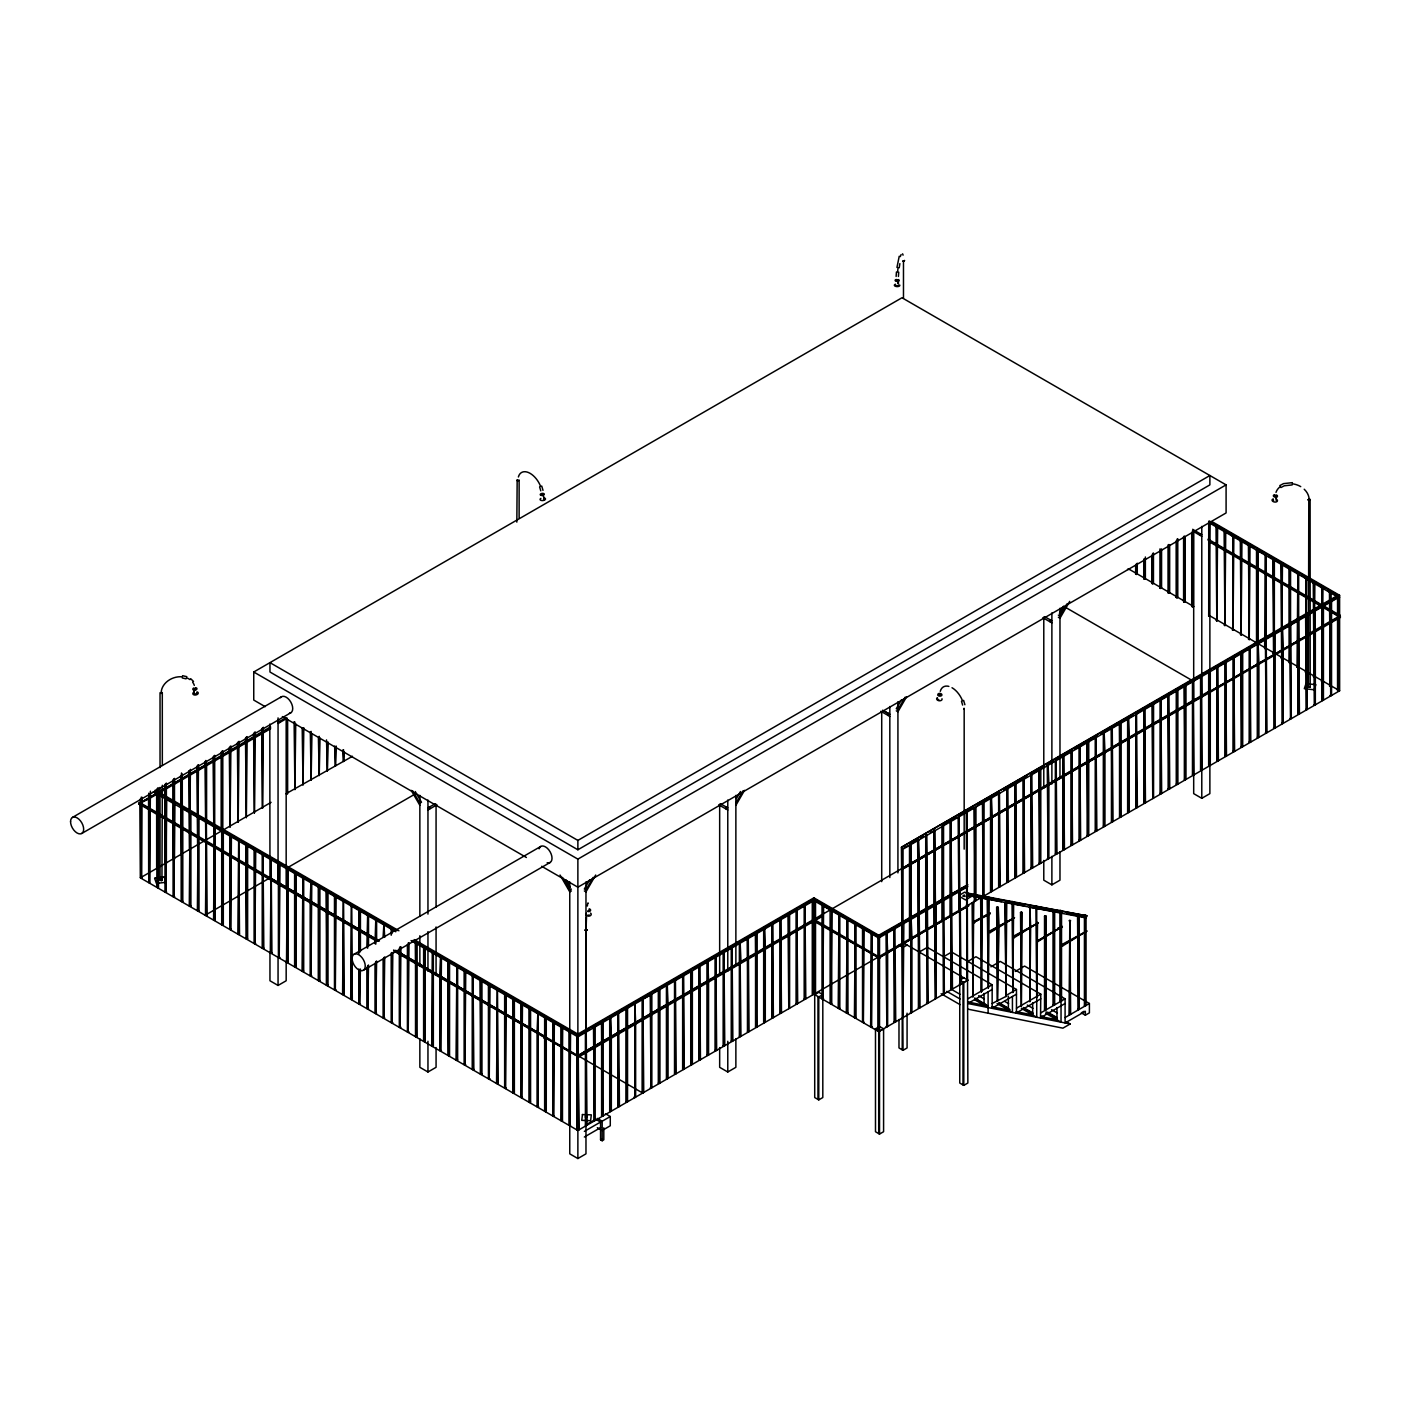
<?xml version="1.0" encoding="UTF-8"?>
<svg xmlns="http://www.w3.org/2000/svg" width="1411" height="1411" viewBox="0 0 1411 1411"><rect width="100%" height="100%" fill="white"/><g stroke="black" fill="none" stroke-linecap="round" stroke-linejoin="round"><path stroke-width="1.5" d="M1037.385 941.102L1062.342 926.498L1038.037 941.472L1037.226 940.061L1038.037 941.472M1276.214 500.499L1276.338 495.649M896.126 276.433L896.444 271.988M898.401 276.468L898.719 272.182M1276.249 498.788L1276.479 495.825M1308.42 687.351L1308.791 499.018M1310.202 687.157L1310.113 499.282L1309.249 500.358M898.296 280.401L898.419 283.505M896.955 267.455L899.23 256.238M899.213 267.79L899.865 263.61M519.125 517.714L519.125 480.287L517.661 481.063L517.167 479.793L516.832 522.123M519.125 480.287L516.867 480.463M964.983 896.373L964.471 895.174M193.96 691.972L193.96 688.656M1306.022 683.559L1304.311 688.691L1314.152 689.785L1315.846 684.652L1306.022 683.647M161.542 692.148L161.912 693.418L160.043 692.73L160.043 767.584M162.336 785.274L161.948 880.482M587.258 930.114L585.036 929.867L587.135 930.272M587.205 1116.842L585.424 1116.542L585.547 1117.671M587.135 1117.494L585.953 1116.471M967.135 895.262L968.017 893.181L1086.946 915.827L1086.047 917.908L967.135 895.262L980.31 897.696M968.687 896.144L969.569 894.063L1086.946 915.827M1066.734 913.728L1084.495 917.027L1085.394 914.945M1040.524 1018.037L1040.789 994.155L975.953 956.729L966.606 962.126M595.689 875.032L585.971 891.875L584.348 890.941M735.872 805.328L744.514 790.354M906.567 696.805L897.925 711.761L896.302 710.827M1060.525 613.52L1063.771 607.912M1069.714 601.368L1059.978 618.212L1058.356 617.277M589.551 879.988L584.348 888.983L585.971 889.918L593.255 877.325M1310.202 687.051L1308.209 687.139M736.33 798.679L740.51 791.536M735.872 803.176L743.156 790.689M901.523 699.768L896.302 708.675L897.925 709.627L905.227 697.122M1059.414 613.344L1063.577 606.201M1067.28 603.555L1059.978 616.06L1058.356 615.125M1273.392 499.882L1273.498 500.799M1276.426 496.337L1274.662 496.372L1274.786 495.314M939.056 694.141L939.832 695.464L940.432 694.124M896.779 279.907L896.214 280.701L898.296 280.542M543.27 494.626C538.773 492.827 545.916 496.46 543.852 499.653M544.099 499.476L543.87 498.577M587.258 1117.247L585.812 1117.653M376.631 941.172L139.848 804.464L140.43 798.767M139.848 804.464L140.324 877.836L577.875 1130.458L979.763 898.437M898.454 285.657L895.826 285.692M1030.647 927.203L1029.854 1001.581L1029.854 907.097L1030.647 926.269M265.197 706.682L253.751 700.068L253.751 672.006L901.982 297.756L1226.088 484.873L1226.088 512.951L577.875 887.202L541.648 866.283M72.472 817.41L281.53 696.717M81.75 833.478L290.807 712.784M148.561 799.049L138.666 803.811L270.559 726.859M138.666 803.811L157.468 792.964M161.119 790.865L270.612 727.759M278.055 723.455L287.068 718.27M156.868 793.705L158.491 793.705L158.491 887.272L156.868 887.272L157.573 793.299M149.354 798.573L157.468 793.899M161.119 791.8L173.676 784.551L172.865 784.075M173.377 784.833L172.565 783.44L173.377 784.833L229.287 752.557M230.099 752.098L261.688 733.843M262.499 733.385L270.612 728.711M164.981 798.397L165.792 797.92L165.792 892.422L166.604 798.397L164.981 798.397L164.981 891.946L166.604 891.946M173.077 821.784L173.888 802.594M173.676 778.89L173.888 897.096L174.699 803.071L173.077 803.071M182.795 807.745L182.795 901.312L181.172 901.312L181.172 807.745L188.157 810.972M189.286 812.419L190.908 812.419L190.908 905.985L189.286 905.985L190.097 811.96M199.004 910.659L197.381 910.659L198.193 816.634L198.193 911.136L199.004 910.659L199.004 817.11M207.117 915.351L205.495 915.351L206.306 821.308L207.117 915.351L206.306 915.81L206.306 821.308M207.117 821.784L205.495 821.784M215.213 828.627L215.213 920.025L213.59 920.025L214.296 826.052L198.898 817.163M213.59 826.458L215.213 826.458M140.553 877.695L148.666 873.021L148.561 798.115M156.656 789.278L156.656 868.276L158.279 868.276L158.279 787.779M164.752 784.604L164.752 863.603L166.375 863.603L166.375 783.105M172.865 779.913L172.865 858.929L174.488 858.929L174.488 778.413M149.478 872.562L271.088 802.348M286.362 793.529L352.45 756.314L351.639 756.772M158.279 868.276L156.656 868.276M164.752 863.603L166.375 863.603M174.488 858.929L172.865 858.929M188.774 770.865L189.585 850.339L190.397 769.365M196.87 766.173L197.681 845.665L198.492 764.674M229.287 747.46L230.099 826.952L230.91 745.96M237.383 742.786L238.194 822.26L239.006 741.286M245.496 738.112L246.308 817.586L247.119 736.613M253.592 733.438L254.403 812.912L255.215 731.939M261.688 728.746L262.499 808.238L263.31 727.265M286.01 793.723L287.632 793.723L287.632 719.751M294.105 721.656L294.917 789.525L295.728 723.772M302.201 727.847L303.012 784.833L303.824 727.794M310.314 731.868L311.125 780.16L311.937 734.002M318.41 738.059L319.221 775.486L320.032 738.024M326.523 739.911L327.334 770.812L328.146 742.045M334.619 746.102L335.43 766.12L336.241 746.084M342.732 750.105L343.526 761.446L344.337 752.275M222.497 831.608L223.308 831.132L223.308 924.699L222.497 925.175L221.703 831.132L221.703 924.699L223.308 924.699M229.799 835.823L230.61 835.347L230.61 929.849L231.422 835.823L229.799 835.823L229.799 854.537M221.703 849.845L220.892 851.256L221.703 850.78M239.517 934.064L237.895 934.064L238.706 840.021L239.517 934.064L238.706 934.523L238.706 840.021M158.491 887.272L157.679 887.748L157.468 788.238M239.517 840.497L237.895 840.497M246.819 845.648L247.631 845.171L247.631 938.738L246.819 939.197L246.008 845.171L246.008 938.738L247.631 938.738M255.726 943.412L254.103 943.412L254.103 849.845L254.915 849.387L254.915 943.888L255.726 849.845M182.795 901.312L181.984 901.77L181.984 808.221M263.822 854.519L262.217 854.519L262.217 948.086L263.822 948.086L263.028 854.061L263.028 948.562L263.822 948.086M271.935 952.778L270.312 952.778L271.124 858.735L271.935 952.778L271.124 953.236L271.124 858.735M190.908 905.985L190.097 906.462L190.097 812.895M271.935 859.211L270.312 859.211M205.142 915.263L269.96 877.836L378.113 940.29M288.99 866.848L414.64 794.305M288.144 870.746L288.144 962.126L286.521 962.126L287.333 868.1M286.521 868.559L288.144 868.559M294.617 873.233L295.428 872.774L295.428 967.276L296.239 966.8L296.239 873.233L294.617 873.233L294.617 966.8L296.239 966.8M215.213 920.025L214.401 920.483L214.401 826.934M302.077 877.536L303.7 877.536L303.7 971.103L302.077 971.103L302.889 877.078M427.956 810.002L436.969 804.817M310.173 900.941L310.984 881.752L310.984 976.253L311.796 882.228M302.077 896.25L301.266 897.661L302.077 897.184M327.193 892.052L328.005 891.576L328.005 985.143L327.193 985.619L326.382 891.576L326.382 985.143L328.005 985.143M336.1 989.817L334.478 989.817L334.478 896.25L335.289 895.791L335.289 990.293L336.1 896.25M344.213 994.49L342.591 994.49L343.402 900.465L344.213 994.49L343.402 994.967L343.402 900.465M344.213 900.941L342.591 900.941M352.309 999.182L350.686 999.182L351.498 905.139L352.309 999.182L351.498 999.641L351.498 905.139M352.309 905.615L350.686 905.615M280.031 863.885L279.219 957.91L279.219 863.409M366.895 947.663L367.707 914.504L367.707 948.121M288.144 962.126L287.333 962.602L287.333 869.035M375.009 943.642L375.802 919.178L375.802 944.118M383.104 936.798L383.915 923.852L384.727 937.38M269.96 952.249L269.96 980.768L278.055 985.442L286.168 980.768L286.168 961.032M303.7 971.103L302.889 971.579L302.889 878.012M384.727 924.328L383.104 924.328M392.822 929.002L391.2 929.002L391.2 935.246M354.038 954.242L540.819 846.406M319.909 980.469L318.286 980.469L318.286 886.902L319.909 886.902L319.909 980.469L319.098 980.927L319.098 886.425M577.875 840.409L1209.88 475.525L1209.88 484.873L577.875 849.775L269.96 672.006L269.96 662.641L577.875 840.409L577.875 849.775M363.332 970.309L550.096 862.491M416.333 943.5L417.127 943.042L417.127 1036.609L416.333 1037.067L415.522 943.042L415.522 1036.609M253.751 672.006L577.875 859.123L1226.088 484.873M425.24 949.885L425.24 1041.283L423.617 1041.283L423.617 947.716L425.24 947.716M431.713 952.39L433.336 952.39L433.336 1045.957L431.713 1045.957L432.524 951.931M439.826 975.777L440.638 956.605L440.638 1051.107L441.449 957.064M360.422 969.04L359.611 1004.315L359.611 969.533M571.384 889.071L569.762 890.006L562.478 877.377M571.384 890.941L569.762 891.875L560.044 875.032M368.518 965.018L367.707 1009.006L367.707 965.53M448.733 962.214L449.545 961.755L449.545 1055.322L448.733 1055.781L447.922 961.755L447.922 1055.322L449.545 1055.322M1216.017 526.903L1216.829 526.444L1216.829 620.928L1216.017 526.903L1217.64 526.903L1216.829 620.928M456.035 966.429L457.64 966.429L457.64 1059.996L456.035 1059.996L456.847 965.953M1135.643 565.352L1135.643 574.065L1137.266 574.065L1137.266 563.183M376.614 960.997L375.802 1013.68L375.802 961.508M1135.643 574.065L1137.266 574.065M1224.113 531.577L1224.924 531.118L1224.924 625.62L1224.113 531.577L1225.736 531.577L1224.924 625.62M465.753 1064.67L464.131 1064.67L464.131 971.103L464.942 970.645L464.942 1065.146L465.753 971.103M1143.739 559.162L1143.739 578.739L1145.362 578.739L1145.362 556.992M384.727 956.958L383.915 1018.354L383.915 957.487M1143.739 578.739L1145.362 578.739M1232.226 536.268L1233.849 536.268L1233.038 630.294L1233.038 535.792M1151.835 555.123L1151.835 583.413L1153.457 583.413L1153.457 552.989M392.822 952.936L392.011 1023.028L392.011 952.478M473.849 975.777L472.226 975.777L472.226 1069.344L473.849 1069.344L473.038 975.318L473.038 1069.82L473.849 1069.344M1151.835 583.413L1153.457 583.413M1240.322 540.942L1241.133 540.466L1241.133 634.968L1240.322 540.942L1241.945 540.942L1241.133 634.968M464.131 989.817L463.319 991.227L464.131 990.751M1159.948 548.932L1159.948 588.087L1161.57 588.087L1161.57 548.967M400.936 946.746L400.124 1027.719L400.124 946.622M481.151 980.927L481.962 980.469L481.962 1074.018L481.151 1074.494L480.34 980.469L480.34 1074.018L481.962 1074.018M1159.948 588.087L1161.57 588.087M1248.435 545.616L1249.246 545.157L1249.246 639.642L1248.435 545.616L1250.04 545.616L1249.246 639.642M490.058 1078.709L488.435 1078.709L488.435 985.143L489.247 984.666L489.247 1079.168L490.058 985.143M1168.043 544.911L1168.043 592.779L1169.666 592.779L1169.666 544.946M409.031 942.707L408.22 1032.393L408.22 942.989M1168.043 592.779L1169.666 592.779M1256.531 641.688L1256.531 550.29L1263.304 553.13M498.171 1083.383L496.549 1083.383L497.36 989.358L498.171 1083.383L497.36 1083.842L497.36 989.358M1176.157 540.872L1176.157 597.453L1177.779 597.453L1177.779 538.755M498.171 989.817L496.549 989.817M1176.157 597.453L1177.779 597.453M1183.6 536.48L1183.6 601.756L1185.222 601.756L1185.222 536.533M1266.249 648.531L1264.626 648.531L1265.438 554.505L1266.196 733.05L1265.385 639.024M504.644 994.49L505.455 994.032L505.455 1088.534L506.267 994.49L504.644 994.49L504.644 1088.057L506.267 1088.057M1183.6 601.756L1185.222 601.756M425.24 1041.283L424.429 1041.741L424.429 948.192M1191.713 532.458L1191.713 606.43L1193.336 606.43L1193.336 531.577M1272.74 559.656L1273.551 559.179L1274.309 728.376L1274.362 559.656L1272.74 559.656L1273.551 653.681M1191.713 606.43L1193.336 606.43M1258.153 569.003L1258.965 568.545L1258.153 569.938M433.336 1045.957L432.524 1046.433L432.524 952.866M513.551 999.641L514.362 999.182L514.362 1092.731L513.551 1093.208L512.74 999.182L512.74 1092.731L514.362 1092.731M1280.835 564.329L1282.458 564.329L1281.647 658.355L1280.835 564.329L1281.647 563.853L1282.405 723.702L1282.405 629.2L1283.216 648.372M520.853 1003.856L521.664 1003.38L521.664 1097.881L522.476 1003.856L520.853 1003.856L520.853 1097.423L522.476 1097.423M1290.571 662.57L1288.948 662.57L1289.76 568.545M528.949 1008.53L529.76 1008.071L529.76 1102.555L530.571 1102.097L530.571 1008.53L528.949 1008.53L528.949 1102.097L530.571 1102.097M1209.527 522.229L1208.716 616.254L1208.716 521.753M1289.76 569.48L1290.571 569.003L1290.501 719.028L1288.948 569.003M419.861 1038.796L419.861 1067.316L427.956 1071.99L436.07 1067.316L436.07 1047.579M1216.017 620.47L1217.64 620.47M1297.044 667.244L1298.667 667.244L1297.044 667.244L1297.855 573.219L1297.803 713.878L1298.614 714.336L1298.614 619.835L1299.425 713.878L1297.803 713.878M537.062 1031.917L537.873 1012.745L537.873 1107.247L537.873 1012.745M457.64 1059.996L456.847 1060.455L456.847 966.888M538.685 1013.204L537.062 1013.204M546.269 1111.286L545.457 1111.745L545.457 1017.243L544.646 1017.719L544.646 1111.286L546.269 1111.286L546.269 1017.719L551.736 1020.876M1224.113 625.144L1225.736 625.144M1305.14 578.369L1306.762 578.369L1305.951 672.394L1305.951 577.893M1232.226 629.817L1233.849 629.817M1313.253 583.043L1314.064 582.567L1314.064 677.068L1313.253 583.043L1314.876 583.043L1314.064 677.068M553.553 1022.869L554.364 1022.393L553.553 1116.418L553.553 1021.934L554.364 1022.393M544.646 1036.432L543.835 1037.826L544.646 1037.367M1240.322 634.509L1241.945 634.509M1321.349 587.717L1322.971 587.717L1322.16 681.76L1322.16 587.258M545.157 1036.609L544.346 1038.002L545.157 1036.609L395.662 950.291M1248.435 639.183L1250.04 639.183M1329.462 592.391L1330.273 591.932L1330.273 686.434L1329.462 592.391L1331.084 592.391L1331.084 600.716M569.762 1032.217L570.573 1031.758L569.762 1125.784M414.058 940.537L577.787 1035.074L813.9 898.754L878.718 936.181L967.858 884.715L878.718 935.246L813.9 897.819L577.875 1034.087L414.146 939.567M902.229 943.201L901.417 847.288L1337.822 595.336M901.417 847.288L1339.603 595.301L1339.639 690.773L983.255 896.408L982.444 802.383L983.255 802.859M589.287 1029.36L577.064 1036.432L577.064 1129.999L578.104 1129.382M595.001 1026.079L606.413 1019.483M610.222 1017.278L615.937 1013.98M619.746 1011.775L633.063 1004.085M634.827 1003.08L634.827 1097.582L634.827 1003.08L635.638 1022.252M636.872 1001.898L651.035 994.649M653.999 992.004L657.808 989.799M661.618 987.612L690.173 971.121M693.983 968.916L726.348 950.238M730.14 948.051L752.998 934.858M756.79 932.653L770.124 924.963M773.933 922.759L779.63 919.478M783.44 917.273L796.774 909.584M800.584 907.379L811.995 900.782M904.045 847.641L910.324 844.96M919.231 858.523L918.42 839.333L910.324 844.025L911.136 1012.904L911.136 844.483M920.254 838.293L923.905 836.176M930.184 832.561L934.629 830.92M956.305 817.463L942.742 825.312L943.553 994.191L943.553 825.77M959.745 888.242L958.933 815.946L958.933 910.448L958.14 816.422L966.235 811.731L967.046 980.627L967.046 811.272L972.514 808.115M977.065 805.487L998.053 793.37M1003.785 790.054L1026.679 776.844M1032.411 773.528L1043.858 766.914M1048.884 783.669L1048.073 764.497L1048.073 858.982L1047.262 764.956L1053.417 761.411M1057.227 759.206L1070.596 751.499M1074.406 749.294L1097.317 736.066M1101.127 733.861L1133.58 715.13M1137.407 712.925L1173.67 691.972M1177.479 689.767L1200.391 676.557M1204.218 674.352L1208.028 672.147M1213.76 668.832L1227.111 661.124M1230.939 658.919L1253.832 645.691M1257.66 643.487L1263.392 640.188M1267.201 637.984L1271.011 635.779M1274.838 633.574L1297.75 620.346M1301.559 618.141L1338.827 596.747M411.042 940.573L577.875 1036.891L814.711 900.147L814.711 1097.546L818.768 1099.874L822.807 1097.546L822.807 904.839L815.523 900.624L815.523 994.191L814.711 993.714M910.324 918.861L903.04 923.076L903.04 849.157L1339.18 597.082L1339.18 690.632L1338.369 691.108L1338.369 596.606M1307.221 615.937L1305.616 615.937L1306.41 709.962L1306.41 615.461L1307.221 615.937L1307.221 709.486L1305.616 709.486M1315.334 611.245L1313.712 611.245L1314.523 705.288L1314.523 610.787L1315.334 629.959M1322.618 607.047L1323.43 606.571L1323.43 700.138L1321.807 700.138L1321.807 606.571L1322.618 700.597L1321.807 700.138M1331.543 601.897L1329.92 601.897L1330.732 695.923L1330.732 601.421L1331.543 601.897L1331.543 695.464L1329.92 695.464M822.807 905.774L830.92 909.513M1272.74 653.222L1274.362 653.222M577.064 1056.081L754.903 953.395M578.104 1056.398L822.013 915.598L578.104 1055.463L578.916 1055.939M1339.18 615.796L1339.991 615.319L1339.18 616.73M758.712 951.19L1209.88 690.72M1339.639 615.937L1306.41 635.109L1307.221 635.585M577.875 1056.539L393.598 950.961M1306.709 635.744L1307.521 635.285L902.229 869.282L1340.45 617.33L1322.618 606.113M1340.45 616.395L1306.41 636.044L1307.221 636.52M1280.835 657.896L1282.458 657.896M839.827 1008.23L839.016 1008.689L839.016 914.187L838.205 1008.23L839.827 1008.23L839.827 914.663L839.016 915.122M847.129 919.796L847.94 919.337L847.94 1012.904L847.129 1013.363L847.129 918.861L846.318 1012.904L847.94 1012.904M855.225 924.487L856.036 924.011L856.036 1017.578L855.225 1018.054L855.225 923.552L854.413 1017.578L856.036 1017.578M1305.14 671.936L1306.762 671.936M863.32 929.161L871.434 932.9L871.434 1027.402L872.245 933.377L871.434 933.835M1313.253 676.61L1314.876 676.61M871.434 932.9L870.622 1026.926L872.245 1026.926M1321.349 681.284L1322.971 681.284M813.089 901.1L812.277 900.624L812.277 994.191L813.089 994.649L813.089 900.147L877.907 937.574L886.02 932.9L886.831 1026.926L886.831 932.442L892.299 929.285M916.603 915.245L911.136 918.402L911.947 937.574M921.066 912.67L927.344 909.972M927.344 906.956L926.533 834.659L927.344 1003.538L927.344 909.037L934.629 904.839L935.44 998.865L934.629 829.985L935.44 904.451L943.553 900.624M945.37 898.631L949.021 896.532M960.15 891.029L950.838 895.474L951.649 989.517M959.339 890.57L960.15 984.596L960.15 890.094L967.046 887.06M562.478 1120.634L561.666 1121.11L562.478 1027.067L562.478 1120.634L560.855 1120.634L560.855 1027.067M872.245 933.377L879.529 937.574L967.858 886.584L967.046 886.126M959.939 894.944L964.665 892.122L971.738 896.302L965.459 899.936L960.15 896.779M1329.462 685.958L1331.084 685.958L1330.273 686.434M1337.557 597.082L1337.557 690.632L1339.18 690.632M586.218 1032.076L585.406 1031.617L585.406 1125.167L587.029 1125.167L586.218 1031.141M586.694 1124.426L595.689 1119.24L600.557 1122.045L600.557 1139.823L602.18 1140.758L603.802 1139.823L603.802 1127.795M601.615 1115.819L602.426 1116.277L601.615 1022.252L601.615 1115.819L603.22 1115.819L603.22 1022.252M609.711 1017.578L609.711 1111.145L611.333 1111.145L611.333 1037.226M617.806 1106.453L618.618 1106.929L617.806 1012.904L617.806 1106.453L619.429 1106.453L618.618 1012.428M626.731 1008.689L625.92 1008.212L625.92 1101.779L627.542 1101.779L627.542 1008.212M634.015 1097.105L635.638 1097.105L635.638 1023.187M642.128 1092.431L643.751 1092.431L642.94 998.388L642.94 1092.89L642.128 1092.431L642.128 998.865L642.94 999.323M650.224 1087.758L651.847 1087.758L651.847 994.191L651.035 993.714L651.035 1088.216L650.224 994.191M659.131 989.975L658.32 989.499L658.32 1083.066L659.942 1083.066L659.942 989.499M667.244 985.301L666.433 984.825L666.433 1078.392L668.056 1078.392L668.056 1004.473M674.529 1073.718L676.151 1073.718L675.34 979.675L675.34 1074.177L674.529 1073.718L674.529 980.151L675.34 980.627M682.642 1069.044L684.264 1069.044L683.453 975.001L683.453 1069.503L682.642 1069.044L682.642 975.477L683.453 975.936M690.737 1064.353L691.549 1064.829L690.737 970.803L690.737 1064.353L692.36 1064.353L692.36 970.803M698.833 1059.679L700.456 1059.679L699.644 965.653L699.644 1060.155L698.833 1059.679L698.833 966.112L699.644 966.588M707.758 961.914L706.946 961.438L706.946 1055.005L708.569 1055.005L708.569 981.086M715.042 1050.331L716.665 1050.331L715.853 956.288L715.853 1050.789L715.042 1050.331L715.042 956.764L715.853 957.222M723.155 1045.639L724.778 1045.639L723.966 951.614L723.966 1046.115L723.155 1045.639L723.155 952.09L723.966 952.548M731.251 1040.965L732.873 1040.965L732.062 946.94L732.062 1041.441L731.251 1040.965L731.251 947.398L732.062 947.875M740.158 943.201L739.364 942.724L739.364 1036.291L740.969 1036.291L740.158 961.914M747.46 1031.617L748.271 1032.076L747.46 938.05L747.46 1031.617L749.082 1031.617L748.271 937.574M755.555 1026.926L756.367 1027.402L755.555 933.377L755.555 1026.926L757.178 1026.926L757.178 933.377M764.48 929.161L763.668 928.685L763.668 1022.252L765.291 1022.252L765.291 948.333M771.764 1017.578L773.387 1017.578L772.575 923.552L772.575 1018.054L771.764 1017.578L771.764 924.011L772.575 924.487M779.877 1012.904L781.482 1012.904L780.689 918.861L780.689 1013.363L779.877 1012.904L779.877 919.337L780.689 919.796M796.069 1003.538L797.691 1003.538L796.88 909.513L796.88 1004.015L796.069 1003.538L796.069 909.972L796.88 910.448M804.182 998.865L805.804 998.865L804.993 904.839L804.993 999.341L804.182 998.865L804.182 905.298L804.993 905.774M909.513 844.483L909.513 938.05L911.136 938.05M926.533 835.594L925.722 835.136L925.722 928.685L927.344 928.685M933.817 830.444L933.817 924.011L934.629 923.552M942.742 826.246L941.931 825.77L941.931 919.337L943.553 919.337M950.838 821.555L950.026 821.096L950.026 914.663L951.649 914.663M974.331 900.624L975.142 901.1L974.331 807.057L974.331 900.624L975.953 900.624L975.953 807.057M982.444 895.95L984.067 895.95L984.067 802.383M991.351 798.167L990.54 797.709L990.54 891.276L992.162 891.276L992.162 817.357M998.653 886.584L999.464 887.06L998.653 793.035L998.653 886.584L1000.258 886.584L999.464 792.559M1006.748 881.91L1008.371 881.91L1007.56 787.885L1007.56 882.386L1006.748 881.91L1006.748 788.343L1007.56 788.82M1014.844 877.236L1016.467 877.236L1015.655 783.211L1015.655 877.695L1014.844 877.236L1014.844 783.669L1015.655 784.146M1022.957 872.562L1024.58 872.562L1023.769 778.519L1023.769 873.021L1022.957 872.562L1022.957 778.995L1023.769 779.454M1031.053 867.871L1031.864 868.347L1031.053 774.322L1031.053 867.871L1032.676 867.871L1031.864 773.845M1039.166 863.197L1039.978 863.673L1039.166 769.63L1039.166 863.197L1040.789 863.197L1040.789 769.63M1047.262 858.523L1048.884 858.523L1048.884 784.604M1055.357 853.849L1056.98 853.849L1056.169 759.806L1056.169 854.308L1055.357 853.849L1055.357 760.282L1056.169 760.741M1062.818 849.545L1064.441 849.545L1063.629 755.502L1063.629 850.004L1062.818 849.545L1062.818 755.979L1063.629 756.437M1070.931 844.854L1072.536 844.854L1071.725 750.828L1071.725 845.33L1070.931 844.854L1070.931 751.305L1071.725 751.763M1079.027 840.18L1080.65 840.18L1079.838 746.154L1079.838 840.656L1079.027 840.18L1079.027 746.613L1079.838 747.089M1087.123 835.506L1087.934 835.965L1087.123 741.939L1087.123 835.506L1088.745 835.506L1088.745 741.939M1095.236 830.832L1096.858 830.832L1096.047 736.789L1096.047 831.291L1095.236 830.832L1095.236 737.265L1096.047 737.724M1103.331 732.591L1103.331 826.14L1104.954 826.14L1104.954 752.239M1111.445 821.467L1112.238 821.943L1111.445 727.9L1111.445 821.467L1113.05 821.467L1112.238 727.441M1119.54 816.793L1120.352 817.269L1119.54 723.226L1119.54 816.793L1121.163 816.793L1121.163 723.226M1127.636 718.552L1127.636 812.119L1129.259 812.119L1129.259 738.2M1135.749 807.445L1136.56 807.903L1135.749 713.878L1135.749 807.445L1137.372 807.445L1136.56 713.402M1143.845 802.753L1145.467 802.753L1144.656 708.728L1144.656 803.229L1143.845 802.753L1143.845 709.186L1144.656 709.662M1160.054 793.405L1161.676 793.405L1160.865 699.362L1160.865 793.864L1160.054 793.405L1160.054 699.838L1160.865 700.315M1168.149 697.334L1168.149 788.731L1169.772 788.731L1168.961 694.688M1177.074 690.949L1176.263 690.49L1176.263 784.04L1177.885 784.04L1177.885 690.49M1184.358 779.366L1185.169 779.842L1184.358 685.799L1184.358 779.366L1185.981 779.366L1185.981 685.799M1192.471 774.692L1194.094 774.692L1193.283 680.666L1193.283 775.15L1192.471 774.692L1192.471 681.125L1193.283 681.601M1200.567 770.018L1202.19 770.018L1201.378 675.975L1201.378 770.477L1200.567 770.018L1200.567 676.451L1201.378 676.91M1209.474 672.236L1208.663 671.777L1208.663 765.326L1210.285 765.326L1210.285 671.777M1216.776 760.652L1218.398 760.652L1217.587 666.627L1217.587 761.129L1216.776 760.652L1216.776 667.086L1217.587 667.562M1224.871 755.979L1226.494 755.979L1225.683 661.953L1225.683 756.437L1224.871 755.979L1224.871 662.412L1225.683 662.888M1232.985 751.305L1234.607 751.305L1233.796 657.261L1233.796 751.763L1232.985 751.305L1232.985 657.738L1233.796 658.196M1241.08 746.613L1241.892 747.089L1241.08 653.064L1241.08 746.613L1242.703 746.613L1242.703 653.064M1249.176 741.939L1250.799 741.939L1249.987 647.914L1249.987 742.415L1249.176 741.939L1249.176 648.372L1249.987 648.848M1257.289 643.698L1257.289 737.265L1258.912 737.265L1258.912 663.346M1265.385 732.591L1267.007 732.591L1266.196 638.548M1273.498 727.917L1275.121 727.917L1275.121 634.35M1281.594 723.226L1283.216 723.226L1283.216 649.307M1289.707 718.552L1291.312 718.552L1290.501 624.526M1313.712 704.812L1315.334 704.812L1315.334 630.893M1338.827 690.314L1338.016 690.773L1338.016 597.223L1339.639 597.223L1328.174 590.556M814.711 994.649L818.768 992.286L822.807 994.614M878.718 957.699L968.669 905.774L879.088 957.91M973.749 902.793L972.126 902.793L972.937 996.836L973.749 902.793L972.937 902.335L972.937 996.836M813.089 920.748L879.653 958.228L813.089 919.796M584.348 1131.393L600.557 1122.045M597.312 1118.394L602.18 1121.198L610.275 1116.524L610.275 1125.784L602.18 1130.458L597.312 1127.654M584.348 1137.019L600.557 1127.654M822.807 999.341L823.618 905.298M919.866 951.684L927.344 947.363L992.162 984.79L992.162 1008.195M996.642 907.361L998.265 907.361L999.076 926.533L997.454 1001.387L996.642 907.361L998.265 907.361M831.732 1003.538L830.92 1004.015L831.732 909.972L831.732 1003.538L830.109 1003.538L830.109 909.972M972.937 921.983L990.046 913.04L989.146 913.552M1005.972 902.917L1006.766 902.44L1005.972 996.483L1005.161 902.44L1005.972 996.483M972.937 922.917L990.046 913.04M973.749 922.441L990.046 913.975L989.234 913.517M600.557 1139.823L602.18 1138.889M569.762 881.928L569.762 1153.845L577.875 1158.537L585.971 1153.845L585.971 1125.343M719.663 1047.579L719.663 1067.316L727.776 1071.99L735.872 1067.316L735.872 1038.796M1043.787 860.445L1043.787 880.182L1051.883 884.856L1059.978 880.182L1059.978 851.68M1193.688 773.898L1193.688 793.635L1201.784 798.309L1209.88 793.635L1209.88 765.132M944.171 956.376L951.649 952.055L1016.467 989.481L1016.467 1012.869M1020.523 912.476L1022.146 912.476L1021.335 1006.502L1020.523 912.476L1022.146 912.476M1014.474 917.644L989.358 932.16L990.169 932.618L1014.474 917.644L989.358 931.207L990.169 932.618M1044.528 916.198L1046.151 916.198L1046.151 1009.765L1044.528 1009.765L1044.528 916.198L1046.151 916.198M1053.029 911.294L1054.652 911.294L1054.652 1004.861L1053.029 1004.861L1053.029 911.294L1054.652 911.294M864.132 928.685L863.32 1022.728L863.32 928.226M1013.239 936.322L1038.355 922.759L1014.05 937.733L1013.239 936.322L1014.05 937.733M1013.239 937.257L1038.355 922.759M875.49 1028.813L879.529 1026.467L883.586 1028.813L883.586 1131.728L879.529 1134.056L875.49 1131.728L875.49 1028.813L879.529 1031.141M963.801 977.805L959.745 980.116L963.801 982.462L967.858 980.151L904.38 943.465M878.718 1030.683L877.907 1031.141L877.907 937.574M886.02 1026.467L887.642 1026.467L887.642 952.548M894.115 1021.793L894.927 1022.252L894.115 928.226L894.115 1021.793L895.738 1021.793L894.927 927.75L902.229 923.552L903.04 1050.295L898.983 1047.95L898.983 1019.5M910.324 1012.428L911.947 1012.428L911.947 938.509M918.42 839.333L918.42 1007.754L920.043 1007.754L919.231 913.728M926.533 1003.08L928.156 1003.08L927.344 909.037M942.742 993.714L944.365 993.714L943.553 899.689M959.339 984.137L960.962 984.137L960.15 890.094M1069.838 920.307L1069.838 1014.791L1069.027 1014.333L1069.838 920.307L1070.649 1014.333M1077.545 915.862L1078.357 915.386L1078.357 1009.888L1077.545 915.862L1078.357 916.321M990.91 966.8L1000.258 961.402L1065.093 998.829L1065.093 1022.957L1085.341 1011.264L1085.341 1015.197L1081.302 1012.869L1084.001 1011.299M1070.649 920.766L1069.027 920.766M813.9 897.819L813.9 994.191L878.718 1031.617L967.858 980.151M1037.226 940.996L1062.342 926.498M967.858 998.829L992.162 984.79M1015.232 971.473L1024.58 966.076L1089.398 1003.503L1089.398 1012.869L1085.341 1015.197M1061.742 944.629L1086.858 931.066L1062.554 946.023L1061.742 944.629L1062.554 946.023M980.645 897.89L981.456 991.915L982.268 917.538M1061.742 945.564L1086.858 931.066M992.162 989.481L967.858 1003.503L1070.173 1023.963L1062.906 1028.16L967.858 1009.147M903.04 1050.295L907.079 1047.95L907.079 1013.186M992.162 1003.503L1006.766 996.007M1007.489 994.667L1016.467 989.481M991.933 1008.318L1016.467 994.155M1016.467 1008.195L1040.789 994.155M1016.008 1013.133L1040.789 998.829M1059.926 1000.875L1061.531 1000.84L1059.926 1000.875L1059.926 912.441M1040.789 1012.869L1065.093 998.829M1040.789 1017.543L1065.093 1003.503M1077.545 1009.412L1079.168 1009.412L1079.168 915.862M1084.424 1005.443L1086.047 1005.408L1084.424 1005.443L1084.424 914.91L1086.047 915.527L1086.047 1005.443M1065.093 1017.543L1089.398 1003.503M959.745 984.49L959.745 1083.031L963.801 1085.376L967.858 1083.031L967.046 811.272M285.727 717.952L278.055 722.326L279.678 721.391L279.678 722.52M904.38 946.605L907.079 945.07M822.807 994.649L818.768 996.96L818.768 1099.874M878.718 1031.617L883.586 1028.848M987.153 896.726L988.335 987.947L989.146 897.502L988.264 896.99M1012.04 903.71L1012.851 992.497L1013.662 902.176L1012.04 901.558L1013.662 902.176M1037.544 922.3L1036.732 997.612L1035.921 908.243M1030.647 907.555L1029.042 907.555M435.258 803.794L427.956 807.85L429.579 806.916L429.579 809.067M1279.777 485.596L1283.463 483.638L1292.405 482.65M1280.923 487.536L1284.222 485.807L1292.176 484.925M589.516 915.086L587.681 915.175M160.148 880.199L161.701 880.587L161.542 879.265M1308.826 499.159L1308.12 500.058L1309.249 500.358M586.941 930.413L585.318 930.343M1057.686 928.244L1060.719 927.433M963.872 895.174L963.06 896.073M161.701 880.499L160.554 880.446M964.172 709.345C964.383 709.433 963.995 706.788 963.872 709.31M1309.531 500.27L1308.015 499.688M154.646 878.383L164.452 877.148L166.216 882.263L156.392 883.409L154.646 878.277L164.452 877.236M964.471 896.444L963.166 896.126M160.819 693.401L162.265 692.977L161.524 692.307M987.524 896.937L989.146 897.502M141.7 877.571L142.052 797.268M982.426 898.101L986.659 898.878M990.892 899.671L1001.475 901.629M1005.708 902.423L1024.774 905.95M1062.536 912.952L1029.73 907.15M1036.732 906.232L1036.732 1017.278L1021.335 1008.389M1086.047 915.527L1084.424 914.91M968.069 1002.022L987.876 1005.99L974.648 998.335M991.968 1006.801L1008.371 1010.082L1008.371 996.148M1016.096 1011.616L1032.676 1014.932L1032.676 1002.851M1040.577 1016.52L1056.98 1019.8L1056.98 1007.577M182.53 675.693L186.834 676.68M182.266 677.968L186.093 678.832M587.876 910.836L589.463 910.606L589.163 909.548M938.932 699.909L937.874 699.15M195.512 688.303L195.406 689.503L193.766 689.009M1044.581 616.66L1051.883 620.734M884.556 711.32L889.83 714.301L882.528 710.227M720.474 803.794L727.776 807.85L726.154 806.916L726.154 809.067M1084.495 917.027L1086.047 917.908M968.017 893.181L969.569 894.063M981.051 898.119L982.268 897.89L982.268 916.603M1212.031 521.647L1339.603 595.301M1209.086 520.888L1338.81 595.759M1209.897 522.282L1253.762 547.609M1269.036 556.428L1280.482 563.042M1284.292 565.229L1288.102 567.434M1291.929 569.638L1297.644 572.937M1301.453 575.141L1305.281 577.346M1310.995 580.644L1324.347 588.369M1209.086 522.758L1336.887 596.536M1256.531 550.29L1258.153 550.29L1258.101 737.741L1257.289 737.265M1264.626 554.982L1266.249 554.982L1266.249 637.666M1297.044 573.677L1298.667 573.677L1298.667 619.429M1208.081 539.161L1339.991 615.319M1192.789 531.136L1201.784 536.339M1208.081 540.096L1322.16 605.972M1208.716 541.401L1289.76 588.193M1290.571 588.652L1320.343 605.848M1322.971 607.365L1330.273 611.58M1331.084 612.039L1338.369 616.254M1307.521 635.285L902.229 868.347L903.04 868.806M1258.101 643.24L1258.912 662.412M1128.976 569.144L1193.829 606.607M1209.104 615.408L1339.639 690.773M1128.341 568.915L1129.153 569.391L1127.53 569.391M1337.557 690.632L1338.827 691.249L1338.633 595.795M1065.428 607.312L1192.789 680.843M1042.87 617.683L1051.883 622.886M1168.149 695.164L1168.961 789.19L1168.149 788.731M1208.663 765.326L1209.474 765.803L1209.474 671.301M1176.263 784.04L1177.074 784.516L1177.074 690.014M1127.636 812.119L1128.447 812.577L1128.447 718.076L1129.259 737.265M1103.331 826.14L1104.143 826.617L1104.143 732.115L1104.954 751.305M880.817 711.25L889.83 716.453M1060.719 910.448L1061.531 910.906L1059.926 910.289M918.42 840.268L917.626 839.81L918.42 933.835M1062.342 927.433L1061.531 926.974L1061.531 1000.875M990.54 891.276L991.351 891.734L991.351 797.233L992.162 816.422M951.649 895.015L952.46 989.04L950.838 989.04L950.838 820.62L951.649 892.916M968.669 905.774L966.235 905.298L967.046 905.774M973.749 921.506L974.56 922.917M918.42 914.187L919.231 1008.23L918.42 1007.754M718.763 804.817L727.776 810.002M1053.029 1004.861L1053.841 1005.32L1053.841 910.818M1051.548 1009.729L1057.245 1013.01M1066.363 1021.758L1070.173 1023.963M1044.528 1009.765L1045.339 1010.241L1045.339 915.739M1047.738 1012.216L1057.245 1017.684M1045.992 1011.899L1057.35 1018.442M1045.639 1013.257L1061.037 1022.146L1061.037 1001.175M1027.279 1005.073L1032.94 1008.336M1041.847 1015.991L1045.622 1018.178M1023.434 1007.525L1032.923 1013.01M1023.24 1008.054L1032.693 1013.521M886.831 932.442L887.642 951.614M1004.861 1001.475L1008.636 1003.662M902.229 946.904L898.983 945.07M999.129 1002.851L1008.618 1008.336M998.723 1003.15L1010.064 1009.712M997.03 1003.538L1012.428 1012.428L1012.428 996.483M833.548 911.03L839.016 914.187M839.827 914.663L847.94 919.337M849.757 920.395L861.504 927.168M978.652 995.707L984.331 998.988M974.825 998.177L986.218 1004.755M974.613 999.764L988.106 1007.56M950.573 988.846L960.027 994.314M946.781 991.351L960.027 998.988M813.9 919.337L879.653 957.293M941.119 993.714L960.027 1004.632M903.04 1017.578L903.851 923.552M823.618 998.865L822.013 998.865L822.013 905.298M864.132 1022.252L862.527 1022.252L862.527 928.685M282.359 716.576L526.391 857.482M763.668 1022.252L764.48 1022.728L764.48 928.226L765.291 947.398M739.364 1036.291L740.158 1036.75L740.158 942.266L740.969 961.438M706.946 1055.005L707.758 1055.463L707.758 960.979L708.569 980.151M666.433 1078.392L667.244 1078.868L667.244 984.367L668.056 1003.538M155.263 790.107L398.925 930.784M155.139 791.06L396.932 930.66M158.385 793.776L162.036 795.875M168.315 799.508L174.594 803.124M192.619 813.547L198.087 816.704M216.994 827.622L237.895 839.668M241.687 841.873L245.479 844.06M249.271 846.247L254.968 849.545M258.777 851.733L272.058 859.405M275.851 861.592L281.547 864.89M285.357 867.077L298.638 874.749M302.43 876.936L315.729 884.609M319.521 886.813L325.218 890.094M329.01 892.281L349.91 904.345M353.702 906.532L391.676 928.456M412.559 940.52L425.84 948.192M429.649 950.379L435.346 953.677M439.138 955.864L450.532 962.443M456.229 965.724L484.696 982.179M490.393 985.46L501.787 992.039M505.579 994.226L518.878 1001.898M522.67 1004.103L545.457 1017.243M556.199 1023.451L561.666 1026.608M566.111 1029.183L569.762 1031.282M577.875 1035.956L578.669 1129.999M279.219 864.343L278.408 863.885L278.408 957.452L280.031 957.452M366.895 914.963L368.518 914.963L368.518 945.441M375.009 919.655L376.614 919.655L376.614 941.402M578.104 1036.75L577.293 1036.291L577.293 1129.858L578.104 1130.317L578.104 1035.815L578.916 1129.858L577.875 1129.523M658.32 1083.066L659.131 1083.542L659.131 989.04M153.235 791.836L395.768 931.754M213.89 836.3L213.079 756.825M140.43 802.93L379.453 940.925M397.091 951.243L446.423 979.728M450.215 981.915L642.693 1093.031M138.666 802.877L139.477 804.288M139.848 803.529L378.518 941.331M393.598 950.026L578.916 1056.874L822.013 916.533L821.202 915.122M625.92 1101.779L626.731 1102.256L626.731 1007.754M181.472 855.013L180.661 775.539M609.711 1111.145L610.522 1111.603L610.522 1017.102L611.333 1036.291M605.425 1113.72L610.275 1116.524M594.313 1120.034L595.125 1120.493L595.125 1026.926M585.406 1125.167L586.218 1125.643L586.182 930.008A17.197 0.952 -87.7 0 1 586.517 917.168M174.699 896.638L173.077 896.638L173.077 822.719M231.422 929.373L229.799 929.373L229.799 855.472M311.796 975.795L310.173 975.795L310.173 901.876M360.422 1003.856L358.8 1003.856L358.8 969.075M368.518 1008.53L366.895 1008.53L366.895 967.223M376.614 1013.204L375.009 1013.204L375.009 963.202M384.727 1017.895L383.104 1017.895L383.104 959.198M392.822 1022.569L391.2 1022.569L391.2 953.007M400.936 1027.243L399.313 1027.243L399.313 948.227M409.031 1031.917L407.409 1031.917L407.409 944.594M441.449 1050.631L439.826 1050.631L439.826 976.712M538.685 1106.771L537.062 1106.771L537.062 1032.852M554.364 1115.96L552.742 1115.96L552.742 1022.393M570.573 1125.308L568.95 1125.308L568.95 1031.758M140.447 877.642L142.052 877.783L141.241 878.242L141.241 797.162M1192.665 529.301L1201.784 534.716L1200.161 533.781L1200.161 535.404M904.433 260.435C904.821 261.141 900.095 261.688 904.574 260.612M190.661 678.691L193.519 681.442M587.329 930.043L585.142 930.202M196.887 692.819L195.847 694.212L194.065 693.454M415.24 791.536L421.483 802.242L419.861 803.176L412.576 790.689M566.181 880.041L570.344 887.254M565.987 881.575L569.233 887.202M411.218 790.354L419.861 805.328M963.607 700.367L964.895 704.724M961.491 701.249L962.637 705.077M541.718 486.019L543.006 490.358M539.602 486.883L540.783 490.852M162.3 692.642L162.336 765.467M193.801 689.185L193.995 692.184M898.19 280.666L898.366 283.999M898.101 280.136L898.26 283.346M1322.16 588.193L1322.16 681.76M1305.951 578.827L1305.951 672.394M1257.342 549.831L1257.342 643.398M1233.038 536.727L1233.038 630.294M1209.88 521.717L1209.88 692.766M1201.784 526.391L1201.784 695.253M1201.784 767.619L1201.784 798.309M1193.688 530.483L1193.688 701.532M1192.524 530.748L1192.524 606.906M1184.411 536.074L1184.411 602.232M1176.968 539.178L1176.968 597.911M1168.855 544.487L1168.855 593.237M1160.759 549.39L1160.759 588.563M1153.563 704.512L1153.563 798.079M1152.646 553.429L1152.646 583.889M1144.55 558.703L1144.55 579.215M1136.455 563.642L1136.455 574.524M1085.235 915.069L1085.235 1005.902M1061.531 913.076L1061.531 926.022M1060.719 912.635L1060.719 1001.351M1059.978 608.264L1059.978 777.108M1051.883 612.938L1051.883 783.987M1051.883 856.354L1051.883 884.856M1050.26 619.799L1050.26 621.951M1043.787 617.03L1043.787 788.079M1029.854 907.097L1029.854 1001.581M1021.335 912L1021.335 1006.502M1012.851 902.035L1012.851 992.497M997.454 906.885L997.454 1001.387M988.335 897.414L988.335 987.929M988.106 991.81L988.106 1013.204M984.067 993.415L984.067 1005.214M983.255 801.907L983.255 896.408M981.456 897.414L981.456 991.915M964.172 708.763L964.172 849.122M963.801 982.497L963.801 1085.376M962.99 981.985L962.99 1084.9M936.251 904.839L936.251 998.406M919.231 859.458L919.231 911.629M903.481 260.894L903.481 298.18M902.229 847.764L902.229 1049.819M897.925 701.831L897.925 872.88M889.83 706.505L889.83 877.554M888.207 713.366L888.207 715.518M881.716 712.784L881.716 881.646M880.341 957.699L879.088 956.975L878.841 958.704M879.529 937.574L879.529 1134.056M878.718 935.246L878.718 1133.597M817.957 996.483L817.957 1099.416M789.596 914.663L789.596 1008.23M735.872 795.381L735.872 964.242M727.776 800.072L727.776 971.121M727.776 1041.283L727.776 1071.99M719.663 804.164L719.663 975.213M602.18 1121.198L602.18 1140.758M585.971 881.928L585.971 1052.976M577.875 859.123L577.875 1158.537M577.787 1035.074L577.787 1036.944M436.07 804.164L436.07 907.22M436.07 926.956L436.07 975.213M427.956 800.072L427.956 914.099M427.956 931.648L427.956 971.121M427.956 1041.283L427.956 1071.99M419.861 795.381L419.861 916.004M419.861 935.74L419.861 966.429M392.011 928.544L392.011 933.623M383.915 923.852L383.915 937.274M360.422 951.631L360.422 910.289L358.8 910.289L358.8 953.854M359.611 909.83L359.611 952.143M343.526 749.647L343.526 761.446M335.43 746.542L335.43 766.12M327.334 742.521L327.334 770.812M319.221 736.313L319.221 775.486M311.125 731.392L311.125 780.16M303.012 728.27L303.012 784.833M294.917 722.062L294.917 789.525M286.821 718.04L286.821 794.199M286.168 719.804L286.168 888.665M278.055 717.899L278.055 882.369M278.055 956.94L278.055 985.442M269.801 724.072L269.96 877.695M262.499 727.723L262.499 808.238M254.403 732.397L254.403 812.912M246.308 737.071L246.308 817.586M238.194 741.763L238.194 822.26M230.099 746.437L230.099 826.952M222.797 750.652L222.797 831.15M221.986 751.111L221.986 831.626M221.174 752.151L221.174 828.98M214.701 755.326L214.701 824.959M213.89 755.785L213.89 825.417M206.588 762.187L206.588 820.92M205.794 760.476L205.794 840.974L204.983 761.499M197.681 765.15L197.681 845.665M189.585 770.388L189.585 850.339M182.284 774.039L182.284 806.669M181.472 772.981L181.472 807.145M165.563 783.564L165.563 864.079M160.043 787.391L160.043 879.864M150.395 791.218L149.584 883.074L149.584 793.652M148.772 793.194L148.772 882.598M280.489 697.687A9.277 5.362 60 0 1 290.807 702.078A9.277 5.362 60 0 1 289.449 713.208M539.108 848.822A9.277 5.362 60 0 1 550.096 851.768A9.277 5.362 60 0 1 547.151 862.756M195.529 687.704A2.064 1.217 -9.1 0 1 196.588 689.45A2.064 1.217 -9.1 0 1 193.342 689.926A2.064 1.217 -9.1 0 1 193.977 687.933M197.029 691.849A2.734 1.623 -9.1 0 1 197.646 694.159A2.734 1.623 -9.1 0 1 193.677 694.741A2.734 1.623 -9.1 0 1 193.748 692.325M161.189 692.872A17.197 13.757 -19.3 0 1 182.389 676.839M186.464 677.774A17.197 13.757 -19.3 0 1 189.956 679.591M192.619 682.183A17.197 13.757 -19.3 0 1 194.312 685.376M902.564 253.821A17.197 2.575 -83.8 0 1 903.058 255.179M897.59 272.076A17.197 2.575 -83.8 0 1 898.084 267.631M900.324 256.608A17.197 2.575 -83.8 0 1 901.135 254.562M899.654 284.951A2.734 1.27 1.6 0 1 898.207 286.504A2.734 1.27 1.6 0 1 894.715 285.886A2.734 1.27 1.6 0 1 895.544 284.228M898.049 279.554A2.064 0.97 1.6 0 1 898.736 281.071A2.064 0.97 1.6 0 1 895.456 280.912A2.064 0.97 1.6 0 1 896.479 279.484M1276.003 492.368A17.197 13.775 18.6 0 1 1280.359 486.583M1292.3 483.797A17.197 13.775 18.6 0 1 1300.73 486.636M1304.223 489.247A17.197 13.775 18.6 0 1 1309.161 499.723M1276.32 494.926A2.064 1.217 9.2 0 1 1276.955 496.919A2.064 1.217 9.2 0 1 1273.727 496.46A2.064 1.217 9.2 0 1 1274.75 494.714M1276.532 499.371A2.734 1.623 9.2 0 1 1276.62 501.787A2.734 1.623 9.2 0 1 1272.651 501.222A2.734 1.623 9.2 0 1 1273.251 498.912M587.346 906.056A17.197 0.952 -87.7 0 1 588.175 903.181M589.181 908.86A2.064 1.393 -0.7 0 1 590.468 910.642A2.064 1.393 -0.7 0 1 587.858 911.524M590.574 913.093A2.734 1.852 -0.7 0 1 587.629 916.092M586.465 915.563A2.734 1.852 -0.7 0 1 586.253 913.323M544.152 497.907A2.734 1.358 -6.1 0 1 544.999 499.794A2.734 1.358 -6.1 0 1 541.03 500.376A2.734 1.358 -6.1 0 1 540.872 498.383M518.384 476.989A17.197 9.93 60 0 1 528.543 472.562A17.197 9.93 60 0 1 540.642 486.46M941.984 698.745A2.734 1.764 7 0 1 938.632 700.667A2.734 1.764 7 0 1 937.433 697.616M940.273 691.337A17.197 9.93 60 0 1 948.862 686.381M952.019 687.721A17.197 9.93 60 0 1 962.531 700.808M582.443 1114.478L581.755 1120.352L590.627 1120.687L591.297 1114.831L582.443 1114.584M1152.769 704.989L1151.958 704.512L1152.769 798.555L1152.769 704.989M1065.093 775.256L1064.282 775.715L1065.093 775.256M788.784 915.122L787.973 914.663L788.784 1008.689L788.784 915.122M594.313 1027.402L593.502 1026.926L594.313 1120.969L594.313 1027.402M70.55 821.661A9.277 5.362 60 0 0 80.392 833.901A9.277 5.362 60 0 0 80.392 820.779A9.277 5.362 60 0 0 70.55 821.661M352.115 958.492A9.277 5.362 60 0 0 361.974 970.733A9.277 5.362 60 0 0 361.974 957.61A9.277 5.362 60 0 0 352.115 958.492M541.242 495.384A2.064 1.023 -6.1 0 0 544.329 494.256A2.064 1.023 -6.1 0 0 541.26 493.603A2.064 1.023 -6.1 0 0 541.242 495.384M938.403 695.57A2.064 1.34 7 0 0 941.842 695.235A2.064 1.34 7 0 0 939.338 693.401A2.064 1.34 7 0 0 938.403 695.57"/></g></svg>
